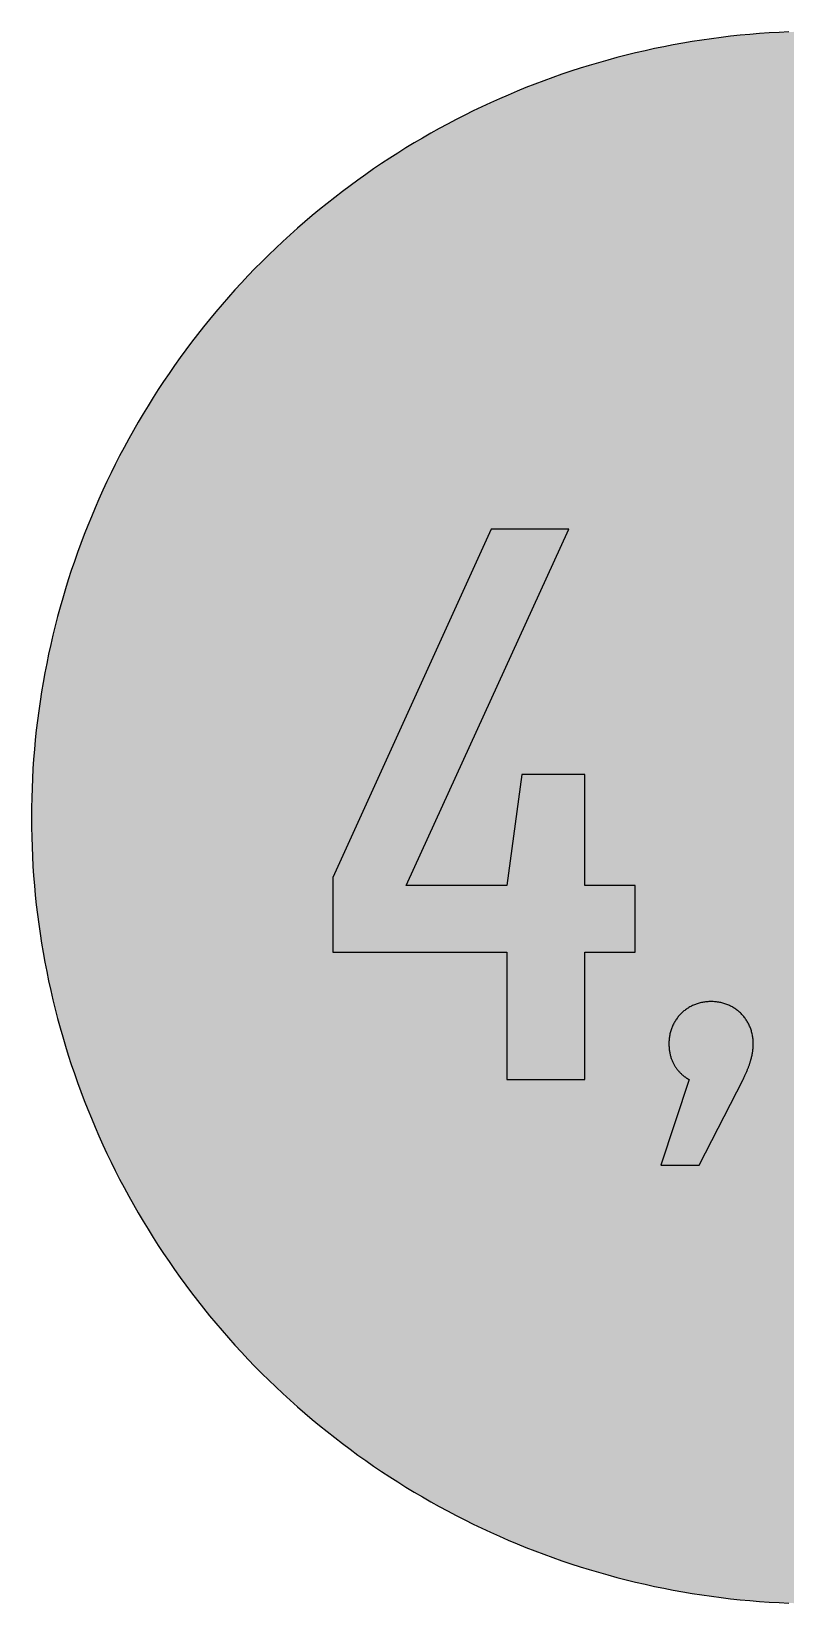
# Model space of a CAD drawing. Header units: millimetres. Extents: x 0 to 212, y 0 to 212.
# Drawn here: x 0.1 to 101.5, y 0.1 to 211.7 of the extents above; entities that cross this region are included whole.
import ezdxf

# ---------------------------------------------------------------- set-up
doc = ezdxf.new("R2010")
doc.units = ezdxf.units.MM

msp = doc.modelspace()

# ---------------------------------------------------------------- hatches: boundary and pattern name
for color, points in [(254, [(211.7189, 105.8869), (211.709, 107.2007), (211.6861, 108.5139), (211.6455, 109.8245), (211.5871, 111.1326), (211.5134, 112.4407), (211.4245, 113.7437), (211.3204, 115.0468), (211.201, 116.3447), (211.0638, 117.6426), (210.9114, 118.9355), (210.7413, 120.2258), (210.5584, 121.5136), (210.3577, 122.7988), (210.1418, 124.079), (209.9107, 125.3566), (209.6643, 126.6292), (209.4027, 127.8992), (209.1258, 129.1641), (208.8337, 130.4239), (208.5264, 131.6812), (208.2038, 132.936), (207.866, 134.1831), (207.5104, 135.4277), (207.1421, 136.6647), (206.7611, 137.8991), (206.3623, 139.1285), (205.9483, 140.3502), (205.5216, 141.5694), (205.0771, 142.781), (204.6199, 143.9901), (204.1474, 145.1915), (203.6623, 146.3853), (203.1619, 147.574), (202.6463, 148.7576), (202.1154, 149.9362), (201.5693, 151.1046), (201.0105, 152.2705), (200.439, 153.4262), (199.8523, 154.5768), (199.2503, 155.7198), (198.6356, 156.8577), (198.0057, 157.9855), (197.3605, 159.1081), (196.7052, 160.2232), (196.0321, 161.3281), (195.3489, 162.4279), (194.6504, 163.5176), (193.9366, 164.6022), (193.2102, 165.6766), (192.471, 166.7434), (191.7167, 167.8), (190.9521, 168.849), (190.1698, 169.8904), (189.3773, 170.9217), (188.5696, 171.9428), (187.7517, 172.9562), (186.9161, 173.9621), (186.0702, 174.9552), (185.2117, 175.9407), (184.338, 176.9161), (183.454, 177.8838), (182.5549, 178.8389), (181.643, 179.7837), (180.721, 180.7185), (179.7837, 181.643), (178.8389, 182.5549), (177.8838, 183.454), (176.9161, 184.338), (175.9407, 185.2117), (174.9552, 186.0702), (173.9621, 186.9161), (172.9562, 187.7492), (171.9428, 188.5696), (170.9217, 189.3773), (169.8904, 190.1698), (168.849, 190.9496), (167.8, 191.7167), (166.7408, 192.471), (165.6766, 193.2102), (164.6022, 193.9366), (163.5176, 194.6504), (162.4279, 195.3489), (161.3281, 196.0321), (160.2232, 196.7052), (159.1081, 197.3631), (157.9855, 198.0057), (156.8577, 198.6356), (155.7198, 199.2503), (154.5768, 199.8523), (153.4262, 200.439), (152.2705, 201.0131), (151.1046, 201.5719), (149.9362, 202.1154), (148.7576, 202.6463), (147.574, 203.1619), (146.3853, 203.6623), (145.1889, 204.15), (143.9875, 204.6199), (142.781, 205.0796), (141.5694, 205.5216), (140.3502, 205.9483), (139.1285, 206.3623), (137.8991, 206.7611), (136.6647, 207.1446), (135.4252, 207.5129), (134.1831, 207.866), (132.9334, 208.2038), (131.6812, 208.5264), (130.4239, 208.8337), (129.1641, 209.1284), (127.8966, 209.4052), (126.6292, 209.6668), (125.3541, 209.9132), (124.0765, 210.1444), (122.7963, 210.3603), (121.5136, 210.5584), (120.2258, 210.7438), (118.9355, 210.9114), (117.6401, 211.0638), (116.3447, 211.201), (115.0468, 211.3229), (113.7437, 211.4271), (112.4382, 211.516), (111.1326, 211.5896), (109.8245, 211.6455), (108.5113, 211.6861), (107.1982, 211.7115), (105.885, 211.7192), (104.5693, 211.7115), (103.2561, 211.6861), (101.9454, 211.6455), (100.6373, 211.5896), (99.3292, 211.516), (98.0262, 211.4271), (96.7232, 211.3229), (95.4253, 211.201), (94.1273, 211.0638), (92.8345, 210.9114), (91.5441, 210.7438), (90.2564, 210.5584), (88.9711, 210.3603), (87.691, 210.1444), (86.4133, 209.9132), (85.1408, 209.6668), (83.8708, 209.4052), (82.6059, 209.1284), (81.346, 208.8337), (80.0887, 208.5264), (78.834, 208.2038), (77.5868, 207.866), (76.3422, 207.5129), (75.1053, 207.1446), (73.8708, 206.7611), (72.6415, 206.3623), (71.4197, 205.9483), (70.2005, 205.5216), (68.9889, 205.0796), (67.7799, 204.6199), (66.5785, 204.15), (65.3847, 203.6623), (64.196, 203.1619), (63.0123, 202.6463), (61.8338, 202.1154), (60.6628, 201.5719), (59.4995, 201.0131), (58.3438, 200.439), (57.1932, 199.8523), (56.0502, 199.2503), (54.9123, 198.6356), (53.7845, 198.0057), (52.6618, 197.3631), (51.5468, 196.7052), (50.4419, 196.0321), (49.342, 195.3489), (48.2524, 194.6504), (47.1678, 193.9366), (46.0934, 193.2102), (45.0266, 192.471), (43.9699, 191.7167), (42.9209, 190.9496), (41.8795, 190.1698), (40.8483, 189.3773), (39.8272, 188.5696), (38.8137, 187.7492), (37.8079, 186.9161), (36.8148, 186.0702), (35.8292, 185.2117), (34.8539, 184.338), (33.8861, 183.454), (32.9311, 182.5549), (31.9862, 181.643), (31.049, 180.7185), (30.1269, 179.7837), (29.2151, 178.8389), (28.3159, 177.8838), (27.432, 176.9161), (26.5582, 175.9407), (25.6997, 174.9552), (24.8539, 173.9621), (24.0208, 172.9562), (23.2004, 171.9428), (22.3926, 170.9217), (21.6002, 169.8904), (20.8204, 168.849), (20.0533, 167.8), (19.2989, 166.7434), (18.5598, 165.6766), (17.8333, 164.6022), (17.1196, 163.5176), (16.4211, 162.4279), (15.7378, 161.3281), (15.0647, 160.2232), (14.4069, 159.1081), (13.7643, 157.9855), (13.1343, 156.8577), (12.5197, 155.7198), (11.9177, 154.5768), (11.3309, 153.4262), (10.7569, 152.2705), (10.1981, 151.1046), (9.6545, 149.9362), (9.1237, 148.7576), (8.6081, 147.574), (8.1077, 146.3853), (7.62, 145.1915), (7.1501, 143.9901), (6.6904, 142.781), (6.2484, 141.5694), (5.8217, 140.3502), (5.4077, 139.1285), (5.0089, 137.8991), (4.6253, 136.6647), (4.257, 135.4277), (3.904, 134.1831), (3.5662, 132.936), (3.2436, 131.6812), (2.9362, 130.4239), (2.6416, 129.1641), (2.3647, 127.8992), (2.1031, 126.6292), (1.8567, 125.3566), (1.6256, 124.079), (1.4097, 122.7988), (1.2116, 121.5136), (1.0262, 120.2258), (0.8585, 118.9355), (0.7061, 117.6426), (0.569, 116.3447), (0.447, 115.0468), (0.3429, 113.7437), (0.254, 112.4407), (0.1803, 111.1326), (0.1245, 109.8245), (0.0838, 108.5139), (0.0584, 107.2007), (0.0508, 105.885), (0.0584, 104.5718), (0.0838, 103.2586), (0.1245, 101.9454), (0.1803, 100.6373), (0.254, 99.3318), (0.3429, 98.0262), (0.447, 96.7232), (0.569, 95.4253), (0.7061, 94.1299), (0.8585, 92.8345), (1.0262, 91.5441), (1.2116, 90.2564), (1.4097, 88.9737), (1.6256, 87.6935), (1.8567, 86.4159), (2.1031, 85.1408), (2.3647, 83.8733), (2.6416, 82.6059), (2.9362, 81.346), (3.2436, 80.0887), (3.5662, 78.8365), (3.904, 77.5868), (4.257, 76.3448), (4.6253, 75.1053), (5.0089, 73.8708), (5.4077, 72.6415), (5.8217, 71.4197), (6.2484, 70.2005), (6.6904, 68.9889), (7.1501, 67.7824), (7.62, 66.581), (8.1077, 65.3847), (8.6081, 64.196), (9.1237, 63.0123), (9.6545, 61.8338), (10.1981, 60.6654), (10.7569, 59.4995), (11.3309, 58.3438), (11.9177, 57.1932), (12.5197, 56.0502), (13.1343, 54.9123), (13.7643, 53.7845), (14.4069, 52.6618), (15.0647, 51.5468), (15.7378, 50.4419), (16.4211, 49.342), (17.1196, 48.2524), (17.8333, 47.1678), (18.5598, 46.0934), (19.2989, 45.0291), (20.0533, 43.9699), (20.8204, 42.9209), (21.6002, 41.8795), (22.3926, 40.8483), (23.2004, 39.8272), (24.0208, 38.8137), (24.8539, 37.8079), (25.6997, 36.8148), (26.5582, 35.8292), (27.432, 34.8539), (28.3159, 33.8861), (29.2151, 32.9311), (30.1269, 31.9862), (31.049, 31.049), (31.9862, 30.1269), (32.9311, 29.2151), (33.8861, 28.3159), (34.8539, 27.432), (35.8292, 26.5582), (36.8148, 25.6997), (37.8079, 24.8539), (38.8137, 24.0182), (39.8272, 23.2004), (40.8483, 22.3926), (41.8795, 21.6002), (42.9209, 20.8178), (43.9699, 20.0533), (45.0266, 19.2989), (46.0934, 18.5598), (47.1678, 17.8333), (48.2524, 17.1196), (49.342, 16.4211), (50.4419, 15.7378), (51.5468, 15.0647), (52.6618, 14.4094), (53.7845, 13.7643), (54.9123, 13.1343), (56.0502, 12.5197), (57.1932, 11.9177), (58.3438, 11.3309), (59.4995, 10.7594), (60.6628, 10.2006), (61.8338, 9.6545), (63.0123, 9.1237), (64.196, 8.6081), (65.3847, 8.1077), (66.5785, 7.6225), (67.7799, 7.1501), (68.9889, 6.6929), (70.2005, 6.2484), (71.4197, 5.8217), (72.6415, 5.4077), (73.8708, 5.0089), (75.1053, 4.6279), (76.3422, 4.2596), (77.5868, 3.904), (78.834, 3.5662), (80.0887, 3.2436), (81.346, 2.9362), (82.6059, 2.6441), (83.8708, 2.3673), (85.1408, 2.1057), (86.4133, 1.8593), (87.691, 1.6281), (88.9711, 1.4122), (90.2564, 1.2116), (91.5441, 1.0287), (92.8345, 0.8585), (94.1273, 0.7061), (95.4253, 0.569), (96.7232, 0.4496), (98.0262, 0.3454), (99.3292, 0.2565), (100.6373, 0.1829), (101.9454, 0.1245), (103.2561, 0.0838), (104.5693, 0.061), (105.885, 0.0533), (107.1982, 0.061), (108.5113, 0.0838), (109.8245, 0.1245), (111.1326, 0.1829), (112.4382, 0.2565), (113.7437, 0.3454), (115.0468, 0.4496), (116.3447, 0.569), (117.6401, 0.7061), (118.9355, 0.8585), (120.2258, 1.0287), (121.5136, 1.2116), (122.7963, 1.4122), (124.0765, 1.6281), (125.3541, 1.8593), (126.6292, 2.1057), (127.8966, 2.3673), (129.1641, 2.6441), (130.4239, 2.9362), (131.6812, 3.2436), (132.9334, 3.5662), (134.1831, 3.904), (135.4252, 4.2596), (136.6647, 4.6279), (137.8991, 5.0089), (139.1285, 5.4077), (140.3502, 5.8217), (141.5694, 6.2484), (142.781, 6.6929), (143.9875, 7.1501), (145.1889, 7.6225), (146.3853, 8.1077), (147.574, 8.6081), (148.7576, 9.1237), (149.9362, 9.6545), (151.1046, 10.2006), (152.2705, 10.7594), (153.4262, 11.3309), (154.5768, 11.9177), (155.7198, 12.5197), (156.8577, 13.1343), (157.9855, 13.7643), (159.1081, 14.4094), (160.2232, 15.0647), (161.3281, 15.7378), (162.4279, 16.4211), (163.5176, 17.1196), (164.6022, 17.8333), (165.6766, 18.5598), (166.7408, 19.2989), (167.8, 20.0533), (168.849, 20.8178), (169.8904, 21.6002), (170.9217, 22.3926), (171.9428, 23.2004), (172.9562, 24.0182), (173.9621, 24.8539), (174.9552, 25.6997), (175.9407, 26.5582), (176.9161, 27.432), (177.8838, 28.3159), (178.8389, 29.2151), (179.7837, 30.1269), (180.721, 31.049), (181.643, 31.9862), (182.5549, 32.9311), (183.454, 33.8861), (184.338, 34.8539), (185.2117, 35.8292), (186.0702, 36.8148), (186.9161, 37.8079), (187.7517, 38.8137), (188.5696, 39.8272), (189.3773, 40.8483), (190.1698, 41.8795), (190.9521, 42.9209), (191.7167, 43.9699), (192.471, 45.0291), (193.2102, 46.0934), (193.9366, 47.1678), (194.6504, 48.2524), (195.3489, 49.342), (196.0321, 50.4419), (196.7052, 51.5468), (197.3605, 52.6618), (198.0057, 53.7845), (198.6356, 54.9123), (199.2503, 56.0502), (199.8523, 57.1932), (200.439, 58.3438), (201.0105, 59.4995), (201.5693, 60.6654), (202.1154, 61.8338), (202.6463, 63.0123), (203.1619, 64.196), (203.6623, 65.3847), (204.1474, 66.581), (204.6199, 67.7824), (205.0771, 68.9889), (205.5216, 70.2005), (205.9483, 71.4197), (206.3623, 72.6415), (206.7611, 73.8708), (207.1421, 75.1053), (207.5104, 76.3448), (207.866, 77.5868), (208.2038, 78.8365), (208.5264, 80.0887), (208.8337, 81.346), (209.1258, 82.6059), (209.4027, 83.8733), (209.6643, 85.1408), (209.9107, 86.4159), (210.1418, 87.6935), (210.3577, 88.9737), (210.5584, 90.2564), (210.7413, 91.5441), (210.9114, 92.8345), (211.0638, 94.1299), (211.201, 95.4253), (211.3204, 96.7232), (211.4245, 98.0262), (211.5134, 99.3318), (211.5871, 100.6373), (211.6455, 101.9454), (211.6861, 103.2586), (211.709, 104.5718), (211.7166, 105.885)]), (59, [(81.2631, 87.7531), (81.2631, 96.749), (74.4883, 96.749), (74.4883, 111.6718), (66.0217, 111.6718), (64.0112, 96.749), (50.4652, 96.749), (72.3717, 144.6911), (61.8945, 144.6911), (40.6217, 97.8073), (40.6217, 87.7531), (64.0112, 87.7531), (64.0112, 70.6092), (74.4883, 70.6092), (74.4883, 87.7531)]), (59, [(85.8203, 75.4348), (85.8215, 75.2907), (85.8241, 75.1535), (85.8317, 75.0164), (85.8418, 74.8817), (85.852, 74.7497), (85.8672, 74.6201), (85.885, 74.4931), (85.9053, 74.3687), (85.9257, 74.2467), (85.9485, 74.1248), (85.9765, 74.008), (86.0044, 73.8937), (86.0349, 73.7794), (86.0654, 73.6676), (86.0984, 73.5609), (86.1339, 73.4543), (86.172, 73.3476), (86.2101, 73.246), (86.2508, 73.1469), (86.294, 73.0479), (86.3371, 72.9539), (86.3829, 72.8599), (86.4286, 72.7685), (86.4743, 72.6796), (86.5226, 72.5907), (86.5734, 72.5068), (86.6242, 72.423), (86.675, 72.3417), (86.7258, 72.263), (86.7791, 72.1843), (86.8324, 72.1106), (86.8883, 72.0369), (86.9417, 71.9658), (86.9975, 71.8947), (87.0534, 71.8287), (87.1093, 71.7626), (87.1652, 71.6991), (87.2236, 71.6356), (87.2795, 71.5747), (87.3354, 71.5162), (87.3938, 71.4604), (87.4497, 71.4045), (87.5055, 71.3511), (87.5614, 71.3003), (87.6173, 71.2521), (87.6732, 71.2038), (87.7291, 71.1556), (87.7824, 71.1124), (87.8383, 71.0692), (87.8916, 71.026), (87.9424, 70.9879), (87.9958, 70.9498), (88.0466, 70.9117), (88.0948, 70.8762), (88.1456, 70.8431), (88.1939, 70.8127), (88.2396, 70.7822), (88.2853, 70.7517), (88.3285, 70.7238), (88.3717, 70.6984), (88.4123, 70.673), (88.453, 70.6501), (88.4911, 70.6272), (88.5292, 70.6069), (84.7189, 59.0942), (89.8839, 59.0942), (95.8109, 70.6092), (95.8596, 70.7136), (95.9104, 70.8203), (95.9587, 70.9219), (96.0069, 71.026), (96.0526, 71.1276), (96.0984, 71.2267), (96.1415, 71.3257), (96.1847, 71.4223), (96.2254, 71.5188), (96.266, 71.6128), (96.3041, 71.7067), (96.3447, 71.8007), (96.3803, 71.8922), (96.4159, 71.9811), (96.4514, 72.07), (96.487, 72.1589), (96.52, 72.2452), (96.5505, 72.3316), (96.581, 72.4179), (96.6114, 72.5018), (96.6419, 72.583), (96.6699, 72.6643), (96.6953, 72.7456), (96.7232, 72.8269), (96.7486, 72.9056), (96.7715, 72.9844), (96.7943, 73.0606), (96.8172, 73.1368), (96.84, 73.213), (96.8604, 73.2866), (96.8807, 73.3603), (96.901, 73.4339), (96.9188, 73.5051), (96.9366, 73.5762), (96.9518, 73.6473), (96.9696, 73.7159), (96.9848, 73.7845), (97.0001, 73.853), (97.0128, 73.9216), (97.0255, 73.9877), (97.0382, 74.0537), (97.0509, 74.1197), (97.061, 74.1858), (97.0712, 74.2493), (97.0813, 74.3128), (97.0915, 74.3763), (97.0991, 74.4398), (97.1067, 74.5007), (97.1144, 74.5617), (97.122, 74.6227), (97.1271, 74.6836), (97.1347, 74.7446), (97.1398, 74.803), (97.1423, 74.8614), (97.1474, 74.9224), (97.1525, 74.9808), (97.155, 75.0367), (97.1575, 75.0951), (97.1601, 75.1535), (97.1601, 75.2094), (97.1626, 75.2653), (97.1626, 75.3212), (97.1652, 75.377), (97.1652, 75.4329), (97.1626, 75.5828), (97.1575, 75.7326), (97.1474, 75.88), (97.1347, 76.0273), (97.1194, 76.1721), (97.1017, 76.3168), (97.0788, 76.4591), (97.0534, 76.6013), (97.0229, 76.741), (96.9899, 76.8782), (96.9543, 77.0153), (96.9162, 77.1525), (96.8756, 77.2846), (96.8299, 77.4167), (96.7816, 77.5487), (96.7308, 77.6757), (96.6775, 77.8027), (96.6191, 77.9297), (96.5581, 78.0517), (96.4971, 78.1736), (96.4311, 78.293), (96.3625, 78.4123), (96.2914, 78.5266), (96.2177, 78.6409), (96.1415, 78.7527), (96.0628, 78.8619), (95.9815, 78.9711), (95.8952, 79.0753), (95.8088, 79.1794), (95.7199, 79.281), (95.6285, 79.3801), (95.5345, 79.4766), (95.438, 79.5706), (95.3389, 79.662), (95.2373, 79.7509), (95.1357, 79.8373), (95.029, 79.9211), (94.9223, 80.0024), (94.8131, 80.0837), (94.6988, 80.1599), (94.5871, 80.2335), (94.4702, 80.3046), (94.3534, 80.3732), (94.2315, 80.4367), (94.1121, 80.5002), (93.9876, 80.5612), (93.8632, 80.6171), (93.7336, 80.6704), (93.6066, 80.7237), (93.4745, 80.772), (93.3425, 80.8152), (93.2104, 80.8584), (93.0732, 80.8965), (92.9361, 80.932), (92.7989, 80.965), (92.6592, 80.993), (92.517, 81.0184), (92.3747, 81.0412), (92.2299, 81.0616), (92.0852, 81.0768), (91.9378, 81.0895), (91.7905, 81.0971), (91.6407, 81.1047), (91.4908, 81.1047), (91.3409, 81.1047), (91.1911, 81.0971), (91.0438, 81.0895), (90.8964, 81.0768), (90.7517, 81.0616), (90.6069, 81.0412), (90.4646, 81.0184), (90.3249, 80.993), (90.1827, 80.965), (90.0455, 80.932), (89.9084, 80.8965), (89.7738, 80.8584), (89.6391, 80.8152), (89.5071, 80.772), (89.3775, 80.7237), (89.248, 80.6704), (89.121, 80.6171), (88.9965, 80.5612), (88.8721, 80.5002), (88.7501, 80.4367), (88.6308, 80.3732), (88.5114, 80.3046), (88.3971, 80.2335), (88.2828, 80.1599), (88.171, 80.0837), (88.0618, 80.0024), (87.9526, 79.9211), (87.8484, 79.8373), (87.7443, 79.7509), (87.6427, 79.662), (87.5462, 79.5706), (87.4497, 79.4766), (87.3557, 79.3801), (87.2642, 79.281), (87.1728, 79.1794), (87.0864, 79.0753), (87.0026, 78.9711), (86.9213, 78.8619), (86.8426, 78.7527), (86.7664, 78.6409), (86.6927, 78.5266), (86.6216, 78.4123), (86.553, 78.293), (86.487, 78.1736), (86.4235, 78.0517), (86.3651, 77.9297), (86.3067, 77.8027), (86.2533, 77.6757), (86.2025, 77.5487), (86.1543, 77.4167), (86.1085, 77.2846), (86.0679, 77.1525), (86.0273, 77.0153), (85.9917, 76.8782), (85.9587, 76.741), (85.9307, 76.6013), (85.9053, 76.4591), (85.8825, 76.3168), (85.8622, 76.1721), (85.8469, 76.0273), (85.8342, 75.88), (85.8266, 75.7326), (85.8215, 75.5828), (85.819, 75.4329)])]:
    msp.add_hatch(color=color).paths.add_polyline_path(points)

# ---------------------------------------------------------------- linework, layer by layer
at = {"color": 254}
msp.add_lwpolyline([(101.9454, 211.6455), (100.6373, 211.5896), (99.3292, 211.516), (98.0262, 211.4271), (96.7232, 211.3229), (95.4253, 211.201), (94.1273, 211.0638), (92.8345, 210.9114), (91.5441, 210.7438), (90.2564, 210.5584), (88.9711, 210.3603), (87.691, 210.1444), (86.4133, 209.9132), (85.1408, 209.6668), (83.8708, 209.4052), (82.6059, 209.1284), (81.346, 208.8337), (80.0887, 208.5264), (78.834, 208.2038), (77.5868, 207.866), (76.3422, 207.5129), (75.1053, 207.1446), (73.8708, 206.7611), (72.6415, 206.3623), (71.4197, 205.9483), (70.2005, 205.5216), (68.9889, 205.0796), (67.7799, 204.6199), (66.5785, 204.15), (65.3847, 203.6623), (64.196, 203.1619), (63.0123, 202.6463), (61.8338, 202.1154), (60.6628, 201.5719), (59.4995, 201.0131), (58.3438, 200.439), (57.1932, 199.8523), (56.0502, 199.2503), (54.9123, 198.6356), (53.7845, 198.0057), (52.6618, 197.3631), (51.5468, 196.7052), (50.4419, 196.0321), (49.342, 195.3489), (48.2524, 194.6504), (47.1678, 193.9366), (46.0934, 193.2102), (45.0266, 192.471), (43.9699, 191.7167), (42.9209, 190.9496), (41.8795, 190.1698), (40.8483, 189.3773), (39.8272, 188.5696), (38.8137, 187.7492), (37.8079, 186.9161), (36.8148, 186.0702), (35.8292, 185.2117), (34.8539, 184.338), (33.8861, 183.454), (32.9311, 182.5549), (31.9862, 181.643), (31.049, 180.7185), (30.1269, 179.7837), (29.2151, 178.8389), (28.3159, 177.8838), (27.432, 176.9161), (26.5582, 175.9407), (25.6997, 174.9552), (24.8539, 173.9621), (24.0208, 172.9562), (23.2004, 171.9428), (22.3926, 170.9217), (21.6002, 169.8904), (20.8204, 168.849), (20.0533, 167.8), (19.2989, 166.7434), (18.5598, 165.6766), (17.8333, 164.6022), (17.1196, 163.5176), (16.4211, 162.4279), (15.7378, 161.3281), (15.0647, 160.2232), (14.4069, 159.1081), (13.7643, 157.9855), (13.1343, 156.8577), (12.5197, 155.7198), (11.9177, 154.5768), (11.3309, 153.4262), (10.7569, 152.2705), (10.1981, 151.1046), (9.6545, 149.9362), (9.1237, 148.7576), (8.6081, 147.574), (8.1077, 146.3853), (7.62, 145.1915), (7.1501, 143.9901), (6.6904, 142.781), (6.2484, 141.5694), (5.8217, 140.3502), (5.4077, 139.1285), (5.0089, 137.8991), (4.6253, 136.6647), (4.257, 135.4277), (3.904, 134.1831), (3.5662, 132.936), (3.2436, 131.6812), (2.9362, 130.4239), (2.6416, 129.1641), (2.3647, 127.8992), (2.1031, 126.6292), (1.8567, 125.3566), (1.6256, 124.079), (1.4097, 122.7988), (1.2116, 121.5136), (1.0262, 120.2258), (0.8585, 118.9355), (0.7061, 117.6426), (0.569, 116.3447), (0.447, 115.0468), (0.3429, 113.7437), (0.254, 112.4407), (0.1803, 111.1326), (0.1245, 109.8245), (0.0838, 108.5139), (0.0584, 107.2007), (0.0508, 105.885), (0.0584, 104.5718), (0.0838, 103.2586), (0.1245, 101.9454), (0.1803, 100.6373), (0.254, 99.3318), (0.3429, 98.0262), (0.447, 96.7232), (0.569, 95.4253), (0.7061, 94.1299), (0.8585, 92.8345), (1.0262, 91.5441), (1.2116, 90.2564), (1.4097, 88.9737), (1.6256, 87.6935), (1.8567, 86.4159), (2.1031, 85.1408), (2.3647, 83.8733), (2.6416, 82.6059), (2.9362, 81.346), (3.2436, 80.0887), (3.5662, 78.8365), (3.904, 77.5868), (4.257, 76.3448), (4.6253, 75.1053), (5.0089, 73.8708), (5.4077, 72.6415), (5.8217, 71.4197), (6.2484, 70.2005), (6.6904, 68.9889), (7.1501, 67.7824), (7.62, 66.581), (8.1077, 65.3847), (8.6081, 64.196), (9.1237, 63.0123), (9.6545, 61.8338), (10.1981, 60.6654), (10.7569, 59.4995), (11.3309, 58.3438), (11.9177, 57.1932), (12.5197, 56.0502), (13.1343, 54.9123), (13.7643, 53.7845), (14.4069, 52.6618), (15.0647, 51.5468), (15.7378, 50.4419), (16.4211, 49.342), (17.1196, 48.2524), (17.8333, 47.1678), (18.5598, 46.0934), (19.2989, 45.0291), (20.0533, 43.9699), (20.8204, 42.9209), (21.6002, 41.8795), (22.3926, 40.8483), (23.2004, 39.8272), (24.0208, 38.8137), (24.8539, 37.8079), (25.6997, 36.8148), (26.5582, 35.8292), (27.432, 34.8539), (28.3159, 33.8861), (29.2151, 32.9311), (30.1269, 31.9862), (31.049, 31.049), (31.9862, 30.1269), (32.9311, 29.2151), (33.8861, 28.3159), (34.8539, 27.432), (35.8292, 26.5582), (36.8148, 25.6997), (37.8079, 24.8539), (38.8137, 24.0182), (39.8272, 23.2004), (40.8483, 22.3926), (41.8795, 21.6002), (42.9209, 20.8178), (43.9699, 20.0533), (45.0266, 19.2989), (46.0934, 18.5598), (47.1678, 17.8333), (48.2524, 17.1196), (49.342, 16.4211), (50.4419, 15.7378), (51.5468, 15.0647), (52.6618, 14.4094), (53.7845, 13.7643), (54.9123, 13.1343), (56.0502, 12.5197), (57.1932, 11.9177), (58.3438, 11.3309), (59.4995, 10.7594), (60.6628, 10.2006), (61.8338, 9.6545), (63.0123, 9.1237), (64.196, 8.6081), (65.3847, 8.1077), (66.5785, 7.6225), (67.7799, 7.1501), (68.9889, 6.6929), (70.2005, 6.2484), (71.4197, 5.8217), (72.6415, 5.4077), (73.8708, 5.0089), (75.1053, 4.6279), (76.3422, 4.2596), (77.5868, 3.904), (78.834, 3.5662), (80.0887, 3.2436), (81.346, 2.9362), (82.6059, 2.6441), (83.8708, 2.3673), (85.1408, 2.1057), (86.4133, 1.8593), (87.691, 1.6281), (88.9711, 1.4122), (90.2564, 1.2116), (91.5441, 1.0287), (92.8345, 0.8585), (94.1273, 0.7061), (95.4253, 0.569), (96.7232, 0.4496), (98.0262, 0.3454), (99.3292, 0.2565), (100.6373, 0.1829), (101.9454, 0.1245)], dxfattribs=at)
at = {"color": 59}
for points in [[(81.2631, 87.7531), (81.2631, 96.749), (74.4883, 96.749), (74.4883, 111.6718), (66.0217, 111.6718), (64.0112, 96.749), (50.4652, 96.749), (72.3717, 144.6911), (61.8945, 144.6911), (40.6217, 97.8073), (40.6217, 87.7531), (64.0112, 87.7531), (64.0112, 70.6092), (74.4883, 70.6092), (74.4883, 87.7531), (81.2631, 87.7531)], [(85.8203, 75.4348), (85.8215, 75.2907), (85.8241, 75.1535), (85.8317, 75.0164), (85.8418, 74.8817), (85.852, 74.7497), (85.8672, 74.6201), (85.885, 74.4931), (85.9053, 74.3687), (85.9257, 74.2467), (85.9485, 74.1248), (85.9765, 74.008), (86.0044, 73.8937), (86.0349, 73.7794), (86.0654, 73.6676), (86.0984, 73.5609), (86.1339, 73.4543), (86.172, 73.3476), (86.2101, 73.246), (86.2508, 73.1469), (86.294, 73.0479), (86.3371, 72.9539), (86.3829, 72.8599), (86.4286, 72.7685), (86.4743, 72.6796), (86.5226, 72.5907), (86.5734, 72.5068), (86.6242, 72.423), (86.675, 72.3417), (86.7258, 72.263), (86.7791, 72.1843), (86.8324, 72.1106), (86.8883, 72.0369), (86.9417, 71.9658), (86.9975, 71.8947), (87.0534, 71.8287), (87.1093, 71.7626), (87.1652, 71.6991), (87.2236, 71.6356), (87.2795, 71.5747), (87.3354, 71.5162), (87.3938, 71.4604), (87.4497, 71.4045), (87.5055, 71.3511), (87.5614, 71.3003), (87.6173, 71.2521), (87.6732, 71.2038), (87.7291, 71.1556), (87.7824, 71.1124), (87.8383, 71.0692), (87.8916, 71.026), (87.9424, 70.9879), (87.9958, 70.9498), (88.0466, 70.9117), (88.0948, 70.8762), (88.1456, 70.8431), (88.1939, 70.8127), (88.2396, 70.7822), (88.2853, 70.7517), (88.3285, 70.7238), (88.3717, 70.6984), (88.4123, 70.673), (88.453, 70.6501), (88.4911, 70.6272), (88.5292, 70.6069), (84.7189, 59.0942), (89.8839, 59.0942), (95.8109, 70.6092), (95.8596, 70.7136), (95.9104, 70.8203), (95.9587, 70.9219), (96.0069, 71.026), (96.0526, 71.1276), (96.0984, 71.2267), (96.1415, 71.3257), (96.1847, 71.4223), (96.2254, 71.5188), (96.266, 71.6128), (96.3041, 71.7067), (96.3447, 71.8007), (96.3803, 71.8922), (96.4159, 71.9811), (96.4514, 72.07), (96.487, 72.1589), (96.52, 72.2452), (96.5505, 72.3316), (96.581, 72.4179), (96.6114, 72.5018), (96.6419, 72.583), (96.6699, 72.6643), (96.6953, 72.7456), (96.7232, 72.8269), (96.7486, 72.9056), (96.7715, 72.9844), (96.7943, 73.0606), (96.8172, 73.1368), (96.84, 73.213), (96.8604, 73.2866), (96.8807, 73.3603), (96.901, 73.4339), (96.9188, 73.5051), (96.9366, 73.5762), (96.9518, 73.6473), (96.9696, 73.7159), (96.9848, 73.7845), (97.0001, 73.853), (97.0128, 73.9216), (97.0255, 73.9877), (97.0382, 74.0537), (97.0509, 74.1197), (97.061, 74.1858), (97.0712, 74.2493), (97.0813, 74.3128), (97.0915, 74.3763), (97.0991, 74.4398), (97.1067, 74.5007), (97.1144, 74.5617), (97.122, 74.6227), (97.1271, 74.6836), (97.1347, 74.7446), (97.1398, 74.803), (97.1423, 74.8614), (97.1474, 74.9224), (97.1525, 74.9808), (97.155, 75.0367), (97.1575, 75.0951), (97.1601, 75.1535), (97.1601, 75.2094), (97.1626, 75.2653), (97.1626, 75.3212), (97.1652, 75.377), (97.1652, 75.4329), (97.1626, 75.5828), (97.1575, 75.7326), (97.1474, 75.88), (97.1347, 76.0273), (97.1194, 76.1721), (97.1017, 76.3168), (97.0788, 76.4591), (97.0534, 76.6013), (97.0229, 76.741), (96.9899, 76.8782), (96.9543, 77.0153), (96.9162, 77.1525), (96.8756, 77.2846), (96.8299, 77.4167), (96.7816, 77.5487), (96.7308, 77.6757), (96.6775, 77.8027), (96.6191, 77.9297), (96.5581, 78.0517), (96.4971, 78.1736), (96.4311, 78.293), (96.3625, 78.4123), (96.2914, 78.5266), (96.2177, 78.6409), (96.1415, 78.7527), (96.0628, 78.8619), (95.9815, 78.9711), (95.8952, 79.0753), (95.8088, 79.1794), (95.7199, 79.281), (95.6285, 79.3801), (95.5345, 79.4766), (95.438, 79.5706), (95.3389, 79.662), (95.2373, 79.7509), (95.1357, 79.8373), (95.029, 79.9211), (94.9223, 80.0024), (94.8131, 80.0837), (94.6988, 80.1599), (94.5871, 80.2335), (94.4702, 80.3046), (94.3534, 80.3732), (94.2315, 80.4367), (94.1121, 80.5002), (93.9876, 80.5612), (93.8632, 80.6171), (93.7336, 80.6704), (93.6066, 80.7237), (93.4745, 80.772), (93.3425, 80.8152), (93.2104, 80.8584), (93.0732, 80.8965), (92.9361, 80.932), (92.7989, 80.965), (92.6592, 80.993), (92.517, 81.0184), (92.3747, 81.0412), (92.2299, 81.0616), (92.0852, 81.0768), (91.9378, 81.0895), (91.7905, 81.0971), (91.6407, 81.1047), (91.4908, 81.1047), (91.3409, 81.1047), (91.1911, 81.0971), (91.0438, 81.0895), (90.8964, 81.0768), (90.7517, 81.0616), (90.6069, 81.0412), (90.4646, 81.0184), (90.3249, 80.993), (90.1827, 80.965), (90.0455, 80.932), (89.9084, 80.8965), (89.7738, 80.8584), (89.6391, 80.8152), (89.5071, 80.772), (89.3775, 80.7237), (89.248, 80.6704), (89.121, 80.6171), (88.9965, 80.5612), (88.8721, 80.5002), (88.7501, 80.4367), (88.6308, 80.3732), (88.5114, 80.3046), (88.3971, 80.2335), (88.2828, 80.1599), (88.171, 80.0837), (88.0618, 80.0024), (87.9526, 79.9211), (87.8484, 79.8373), (87.7443, 79.7509), (87.6427, 79.662), (87.5462, 79.5706), (87.4497, 79.4766), (87.3557, 79.3801), (87.2642, 79.281), (87.1728, 79.1794), (87.0864, 79.0753), (87.0026, 78.9711), (86.9213, 78.8619), (86.8426, 78.7527), (86.7664, 78.6409), (86.6927, 78.5266), (86.6216, 78.4123), (86.553, 78.293), (86.487, 78.1736), (86.4235, 78.0517), (86.3651, 77.9297), (86.3067, 77.8027), (86.2533, 77.6757), (86.2025, 77.5487), (86.1543, 77.4167), (86.1085, 77.2846), (86.0679, 77.1525), (86.0273, 77.0153), (85.9917, 76.8782), (85.9587, 76.741), (85.9307, 76.6013), (85.9053, 76.4591), (85.8825, 76.3168), (85.8622, 76.1721), (85.8469, 76.0273), (85.8342, 75.88), (85.8266, 75.7326), (85.8215, 75.5828), (85.819, 75.4329), (85.8203, 75.4348)]]:
    msp.add_lwpolyline(points, dxfattribs=at)

doc.saveas('drawing.dxf')
